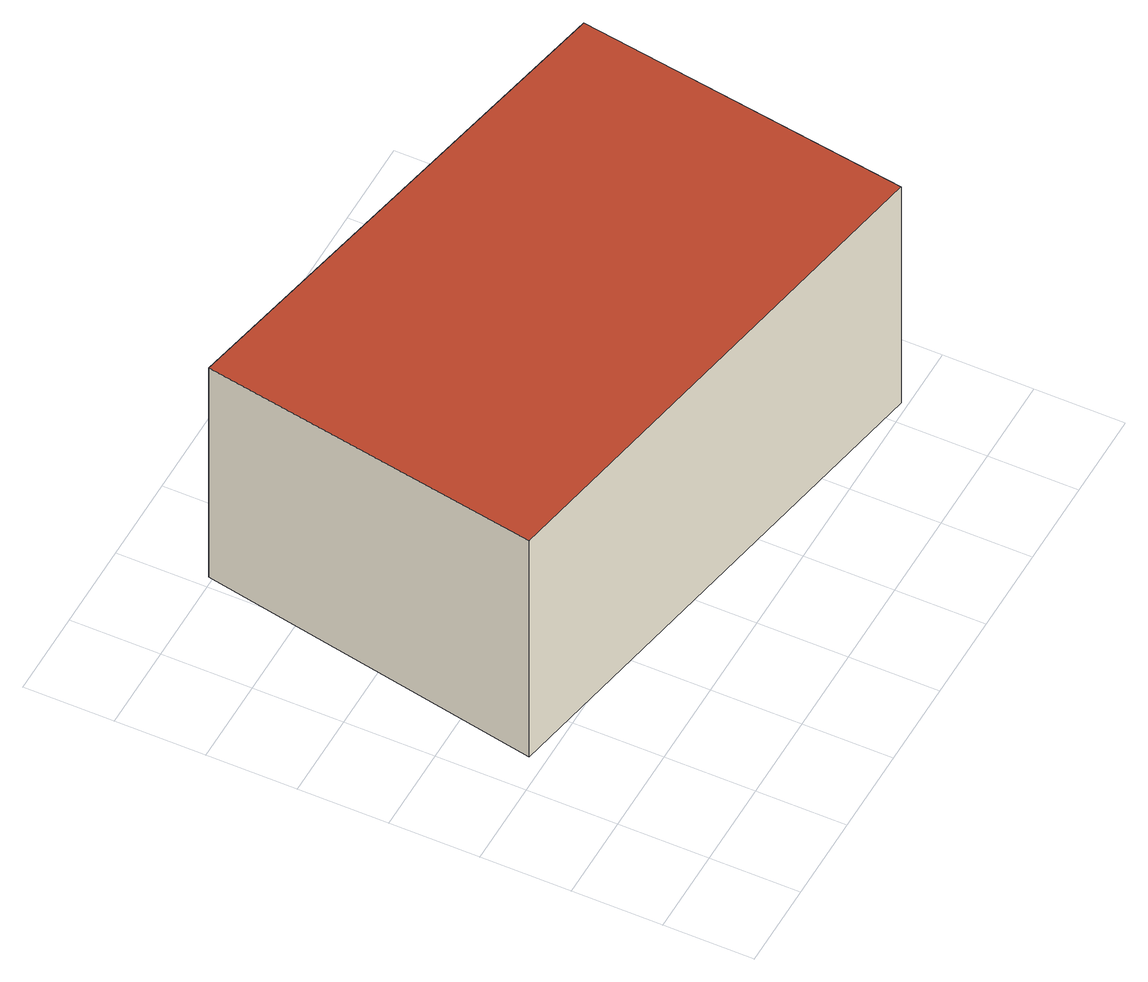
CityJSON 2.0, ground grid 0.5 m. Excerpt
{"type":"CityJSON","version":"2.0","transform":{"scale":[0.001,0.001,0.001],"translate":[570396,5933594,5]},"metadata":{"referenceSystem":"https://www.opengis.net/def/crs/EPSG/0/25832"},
"CityObjects":{
"building1":{"type":"Building","attributes":{"Grundfläche 2D":"5.745633","Grundhöhe NN":"5.774"},"geometry":[{"type":"Solid","lod":"3","boundaries":[[[[0,1,2,3]],[[4,5,3,2]],[[5,6,0,3]],[[6,7,1,0]],[[7,4,2,1]],[[7,6,5,4]]]],"semantics":{"surfaces":[{"type":"RoofSurface"},{"type":"WallSurface"},{"type":"GroundSurface"}],"values":[[0,1,1,1,1,2]]}}]}
},
"vertices":[
[204,1088,2325],[3126,535,2325],[3440,2430,2275],[565,3024,2275],[3440,2430,774],[565,3024,774],[204,1088,774],[3126,535,774]
]}
